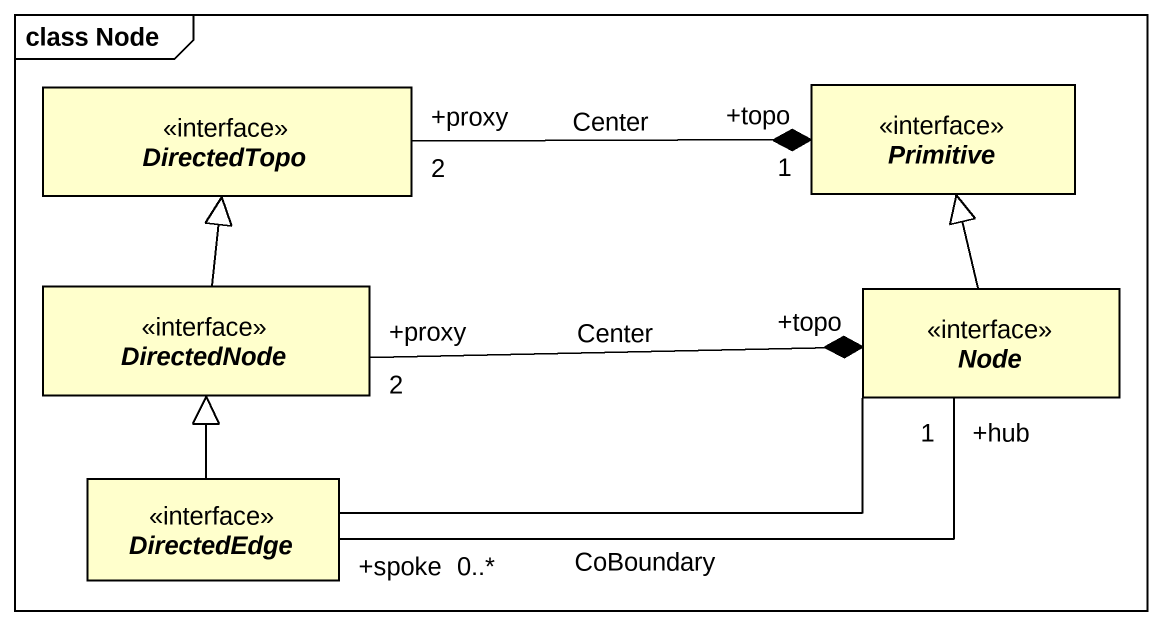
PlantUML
@startuml
mainframe class Node
hide circle
hide empty members
interface DirectedTopo
interface Primitive
interface DirectedNode
interface "Node" as Node_
interface DirectedEdge
Primitive "+topo\n1" *-left- "+proxy\n2" DirectedTopo : Center
DirectedNode -up-|> DirectedTopo
DirectedNode "+proxy\n2" -right-* "+topo" Node_ : Center
Node_ -up-|> Primitive
Node_ -left-|> DirectedNode
Node_ "+hub\n1" -left- "+spoke\n0..*" DirectedEdge : CoBoundary
@enduml
